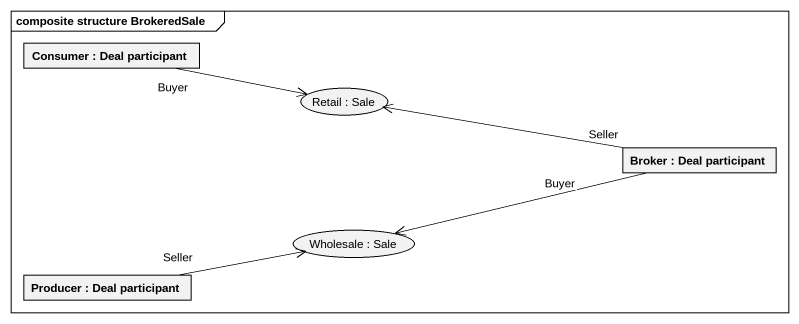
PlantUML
@startuml
mainframe composite structure BrokeredSale
rectangle "Consumer : Deal participant" as Consumer
usecase "Retail : Sale" as Retail
rectangle "Broker : Deal participant" as Broker
usecase "Wholesale : Sale" as Wholesale
rectangle "Producer : Deal participant" as Producer
Consumer -right-> Retail : Buyer
Broker -left-> Retail : Seller
Broker -left-> Wholesale : Buyer
Producer -right-> Wholesale : Seller
@enduml
